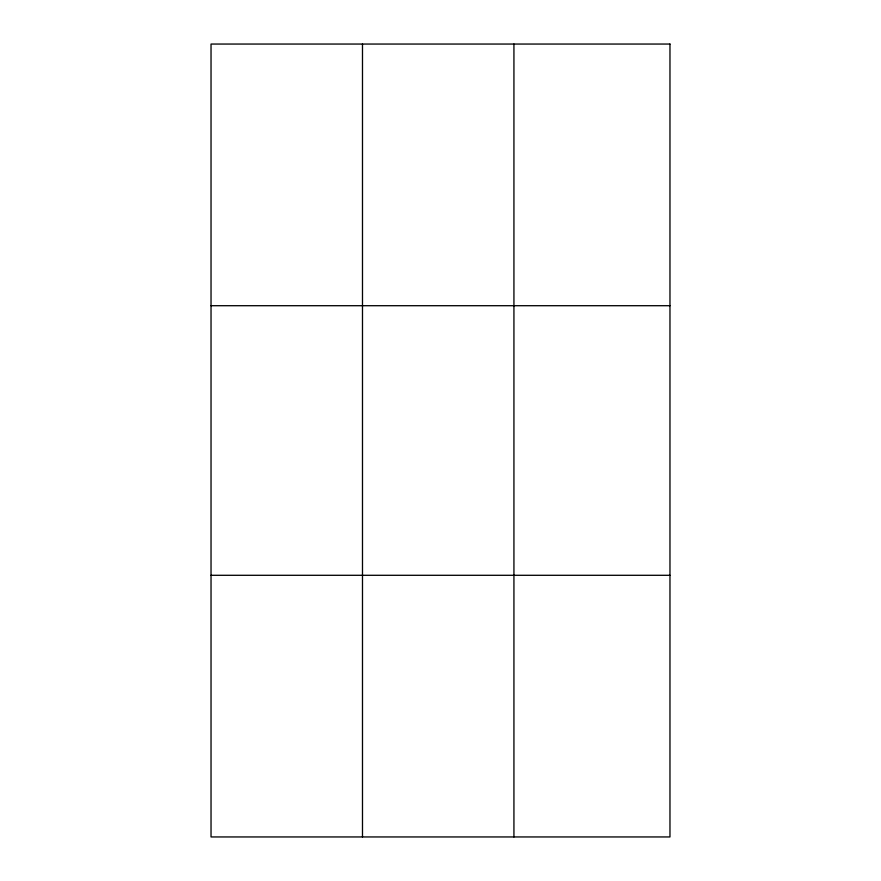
<?xml version="1.0" encoding="UTF-8"?>
<svg xmlns="http://www.w3.org/2000/svg" width="881" height="881" viewBox="0 0 881 881"><rect width="100%" height="100%" fill="white"/><g stroke="black" fill="none" stroke-linecap="round" stroke-linejoin="round"><path stroke-width="1.32" d="M362.487 44.05L362.487 836.95M513.931 44.05L513.931 836.95M211.033 305.707L669.967 305.707M211.033 575.293L669.967 575.293M669.967 44.05L669.967 836.95L211.033 836.95L211.033 44.05L669.967 44.05"/></g></svg>
